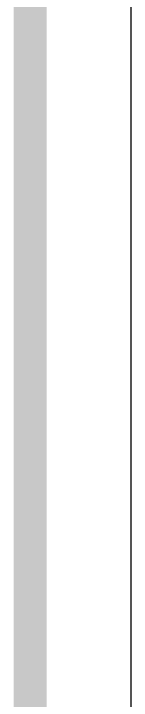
# Model space of a CAD drawing. Header units: inches. Extents: x -0.7 to 8.56, y -0.56 to 6.25.
# Drawn here: x -0.2718 to -0.254, y 0.041 to 0.1448 of the extents above; entities that cross this region are included whole.
import ezdxf

# ---------------------------------------------------------------- set-up
doc = ezdxf.new("R2010")
doc.units = ezdxf.units.IN
doc.header["$MEASUREMENT"] = 0
for name, color, linetype in [('Board Outline', 216, 'Continuous'), ('Bottom Layer', 5, 'Continuous'), ('Top Layer', 1, 'Continuous')]:
    doc.layers.add(name, color=color, linetype=linetype)

msp = doc.modelspace()

# ---------------------------------------------------------------- linework, layer by layer
at = {"layer": 'Board Outline'}
msp.add_lwpolyline([(-0.26925, -0.05709, 0.005, 0.005, 0), (-0.26925, 3.24409, 0.005, 0.005, 0)], format="xyseb", dxfattribs=at)
msp.add_lwpolyline([(-0.26925, -0.05709, 0.005, 0.005, 0), (-0.26925, 3.24409, 0.005, 0.005, 0)], format="xyseb", dxfattribs=at)
msp.add_lwpolyline([(-0.26925, -0.05709, 0.005, 0.005, 0), (-0.26925, 3.24409, 0.005, 0.005, 0)], format="xyseb", dxfattribs=at)
msp.add_lwpolyline([(-0.26925, -0.05709, 0.005, 0.005, 0), (-0.26925, 3.24409, 0.005, 0.005, 0)], format="xyseb", dxfattribs=at)
at = {"layer": 'Bottom Layer'}
msp.add_line((-0.25396, -0.05709), (-0.25396, 1.38475), dxfattribs=at)
at = {"layer": 'Top Layer'}
msp.add_line((-0.25396, -0.05709), (-0.25396, 1.38475), dxfattribs=at)

doc.saveas('drawing.dxf')
